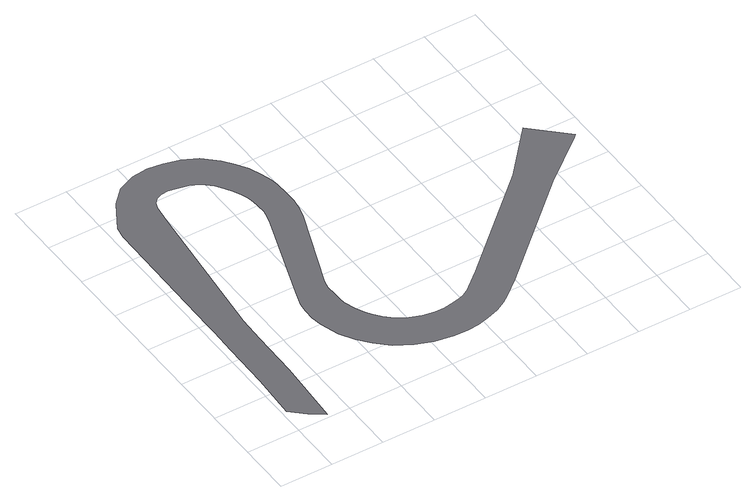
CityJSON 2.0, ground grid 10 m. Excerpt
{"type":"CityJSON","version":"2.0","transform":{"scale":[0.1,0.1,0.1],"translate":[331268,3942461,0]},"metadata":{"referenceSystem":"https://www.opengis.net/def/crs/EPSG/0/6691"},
"CityObjects":{
"road1":{"type":"Road","attributes":{"RoadStructureAttribute.sectionType":"1"},"geometry":[{"type":"MultiSurface","lod":"1","boundaries":[[[0,1,2,3,4,5,6,7,8,9,10,11,12,13,14,15,16,17,18,19,20,21,22,23,24,25,26,27,28,29,30,31,32,33,34,35,36,37,38,39,40,41,42,43,44,45,46,47,48,49,50,51,52,53,54,55,56,57,58,59,60,61,62,63,64,65,66,67,68,69,70,71,72,73,74,75,76,77,78,79,80,81,82,83,84,85,86,87,88,89,90,91,92]]]}]}
},
"vertices":[
[637,336,0],[456,170,0],[426,145,0],[417,138,0],[407,132,0],[394,128,0],[379,125,0],[365,123,0],[346,123,0],[324,127,0],[303,135,0],[283,146,0],[267,161,0],[255,176,0],[249,186,0],[241,203,0],[234,224,0],[233,235,0],[232,249,0],[232,269,0],[235,285,0],[292,436,0],[298,457,0],[301,479,0],[301,503,0],[300,527,0],[298,542,0],[292,562,0],[282,585,0],[269,606,0],[254,626,0],[228,650,0],[200,663,0],[170,671,0],[141,675,0],[111,672,0],[78,658,0],[52,631,0],[21,578,0],[17,556,0],[15,298,0],[15,279,0],[14,226,0],[13,137,0],[8,50,0],[35,26,0],[61,7,0],[68,135,0],[69,225,0],[70,275,0],[99,551,0],[103,585,0],[107,596,0],[115,604,0],[127,609,0],[141,611,0],[157,608,0],[178,603,0],[194,595,0],[201,589,0],[212,579,0],[223,564,0],[230,552,0],[237,537,0],[241,525,0],[244,512,0],[245,500,0],[245,483,0],[243,470,0],[238,454,0],[181,289,0],[171,259,0],[169,241,0],[169,220,0],[173,199,0],[184,164,0],[200,137,0],[219,115,0],[243,92,0],[274,74,0],[306,62,0],[342,56,0],[368,56,0],[390,58,0],[412,64,0],[435,71,0],[453,82,0],[466,91,0],[500,119,0],[683,287,0],[772,359,0],[777,364,0],[713,424,0]
]}
